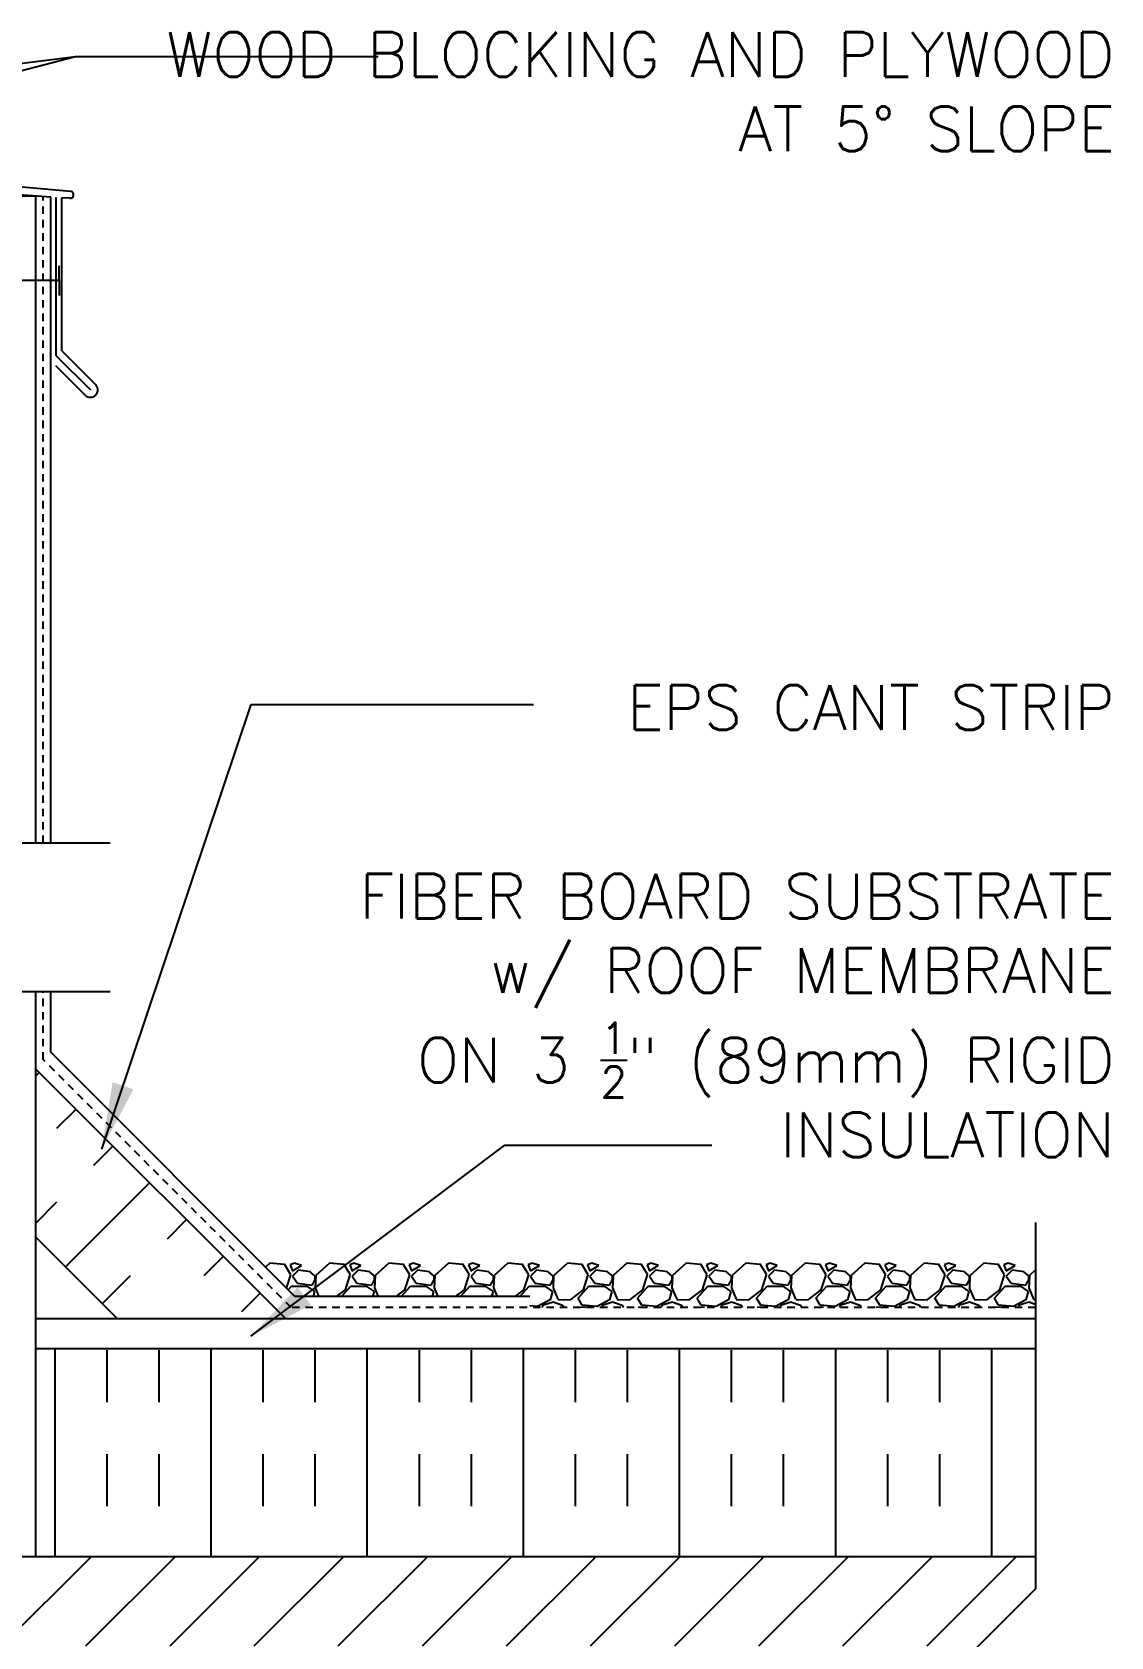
# Model space of a CAD drawing. Header units: inches. Extents: x 75 to 204, y 129 to 201.
# Drawn here: x 186.18 to 204.31, y 173.2 to 200.18 of the extents above; entities that cross this region are included whole.
import ezdxf

# ---------------------------------------------------------------- set-up
doc = ezdxf.new("R2010")
doc.units = ezdxf.units.IN
doc.header["$LTSCALE"] = 0.5
doc.header["$MEASUREMENT"] = 0
doc.linetypes.add('DASHED2', pattern=[0.375, 0.25, -0.125])
for name, color, linetype in [('HATCH', 12, 'Continuous'), ('line25', 2, 'Continuous'), ('LINE50', 5, 'Continuous'), ('LINE9', 9, 'Continuous'), ('TEXT', 4, 'Continuous')]:
    doc.layers.add(name, color=color, linetype=linetype)
doc.styles.add('DIM', font='romans.shx', dxfattribs={"width": 0.7})
doc.styles.add('ROMANS', font='romans.shx', dxfattribs={"height": 0.75})
doc.dimstyles.new('ext_12', dxfattribs={"dimscale": 12, "dimtxt": 0.09375, "dimasz": 0.09375, "dimexe": 0.09375, "dimexo": 0.0625, "dimgap": 0.0625, "dimtad": 1, "dimdec": 1, "dimzin": 3, "dimdsep": 46, "dimlunit": 4, "dimtxsty": 'DIM', "dimcen": 0.09, "dimdle": 0.09375, "dimclrt": 4, "dimadec": 0, "dimazin": 0, "dimtfac": 1, "dimtdec": 1, "dimtmove": 2, "dimatfit": 3, "dimfxl": 1, "dimfrac": 2, "dimtolj": 1, "dimtzin": 0, "dimarcsym": 0})

msp = doc.modelspace()

# ---------------------------------------------------------------- hatches: boundary and pattern name
at = {"layer": 'HATCH'}
h = msp.add_hatch(dxfattribs=at)
h.set_pattern_fill('INSUL', color=256, scale=7, angle=45, style=0)
h.set_pattern_definition([(45, (78.9358, 19.6433), (-1.856155, 1.856155), []), (45, (78.317, 20.262), (-1.856155, 1.856155), [0.875, -0.875]), (45, (77.6984, 20.8808), (-1.856155, 1.856155), [0.875, -0.875])])
h.paths.add_polyline_path([(187.487, 178.669), (190.316, 178.669), (186.239, 182.746), (186.239, 179.918)])
h = msp.add_hatch(dxfattribs=at)
h.set_pattern_fill('INSUL', color=256, scale=7, angle=90, style=0)
h.set_pattern_definition([(90, (78.9358, 19.6433), (-2.625, 2e-16), []), (90, (78.0608, 19.6433), (-2.625, 2e-16), [0.875, -0.875]), (90, (77.1858, 19.6433), (-2.625, 2e-16), [0.875, -0.875])])
h.paths.add_polyline_path([(203.049, 174.544), (203.049, 178.044), (186.239, 178.044), (186.239, 174.544)])
h = msp.add_hatch(dxfattribs=at)
h.set_pattern_fill('ANSI31', color=256, scale=8, style=0)
h.set_pattern_definition([(45, (78.9358, 19.6458), (-0.707107, 0.707107), [])])
h.paths.add_polyline_path([(202.087, 173.047), (203.049, 174.008), (203.049, 174.547), (179.614, 174.547), (179.614, 173.047)])

# ---------------------------------------------------------------- linework, layer by layer
for p, q in [((186.82, 197.5), (172.301, 198.771)), ((186.489, 197.406), (185.182, 197.497)), ((186.489, 186.547), (186.489, 197.406)), ((186.583, 194.738), (186.583, 197.399)), ((186.814, 197.387), (186.676, 197.395)), ((186.676, 194.821), (186.676, 197.395)), ((186.676, 194.821), (187.245, 194.253)), ((186.57, 194.575), (187.068, 194.076)), ((186.583, 194.738), (187.157, 194.164)), ((186.489, 183.027), (186.489, 184.047)), ((190.596, 178.919), (186.489, 183.027)), ((190.176, 179.483), (190.101, 179.415)), ((190.416, 179.462), (190.176, 179.482)), ((190.528, 179.284), (190.418, 179.464)), ((190.586, 179.483), (190.516, 179.453)), ((190.516, 179.453), (190.556, 179.353)), ((190.555, 179.353), (190.705, 179.443)), ((190.706, 179.443), (190.586, 179.483)), ((191.176, 179.483), (190.946, 179.273)), ((191.416, 179.462), (191.176, 179.482)), ((191.528, 179.284), (191.418, 179.464)), ((191.586, 179.483), (191.516, 179.453)), ((191.516, 179.453), (191.556, 179.353)), ((191.555, 179.353), (191.705, 179.443)), ((191.706, 179.443), (191.586, 179.483)), ((192.176, 179.483), (191.946, 179.273)), ((192.416, 179.462), (192.176, 179.482)), ((192.528, 179.284), (192.418, 179.464)), ((192.586, 179.483), (192.516, 179.453)), ((192.516, 179.453), (192.556, 179.353)), ((192.555, 179.353), (192.705, 179.443)), ((192.706, 179.443), (192.586, 179.483)), ((193.176, 179.483), (192.946, 179.273)), ((193.416, 179.462), (193.176, 179.482)), ((193.528, 179.284), (193.418, 179.464)), ((193.586, 179.483), (193.516, 179.453)), ((193.516, 179.453), (193.556, 179.353)), ((193.555, 179.353), (193.705, 179.443)), ((193.706, 179.443), (193.586, 179.483)), ((194.176, 179.483), (193.946, 179.273)), ((194.416, 179.462), (194.176, 179.482)), ((194.528, 179.284), (194.418, 179.464)), ((194.586, 179.483), (194.516, 179.453)), ((194.516, 179.453), (194.556, 179.353)), ((194.555, 179.353), (194.705, 179.443)), ((194.706, 179.443), (194.586, 179.483)), ((195.176, 179.483), (194.946, 179.273)), ((195.416, 179.462), (195.176, 179.482)), ((195.528, 179.284), (195.418, 179.464)), ((195.586, 179.483), (195.516, 179.453)), ((195.516, 179.453), (195.556, 179.353)), ((195.555, 179.353), (195.705, 179.443)), ((195.706, 179.443), (195.586, 179.483)), ((196.176, 179.483), (195.946, 179.273)), ((196.416, 179.462), (196.176, 179.482)), ((196.528, 179.284), (196.418, 179.464)), ((196.586, 179.483), (196.516, 179.453)), ((196.516, 179.453), (196.556, 179.353)), ((196.555, 179.353), (196.705, 179.443)), ((196.706, 179.443), (196.586, 179.483)), ((197.176, 179.483), (196.946, 179.273)), ((197.416, 179.462), (197.176, 179.482)), ((197.528, 179.284), (197.418, 179.464)), ((197.586, 179.483), (197.516, 179.453)), ((197.516, 179.453), (197.556, 179.353)), ((197.555, 179.353), (197.705, 179.443)), ((197.706, 179.443), (197.586, 179.483)), ((198.176, 179.483), (197.946, 179.273)), ((198.416, 179.462), (198.176, 179.482)), ((198.528, 179.284), (198.418, 179.464)), ((198.586, 179.483), (198.516, 179.453)), ((198.516, 179.453), (198.556, 179.353)), ((198.555, 179.353), (198.705, 179.443)), ((198.706, 179.443), (198.586, 179.483)), ((199.176, 179.483), (198.946, 179.273)), ((199.416, 179.462), (199.176, 179.482)), ((199.528, 179.284), (199.418, 179.464)), ((199.586, 179.483), (199.516, 179.453)), ((199.516, 179.453), (199.556, 179.353)), ((199.555, 179.353), (199.705, 179.443)), ((199.706, 179.443), (199.586, 179.483)), ((200.176, 179.483), (199.946, 179.273)), ((200.416, 179.462), (200.176, 179.482)), ((200.528, 179.284), (200.418, 179.464)), ((200.586, 179.483), (200.516, 179.453)), ((200.516, 179.453), (200.556, 179.353)), ((200.555, 179.353), (200.705, 179.443)), ((200.706, 179.443), (200.586, 179.483)), ((201.176, 179.483), (200.946, 179.273)), ((201.416, 179.462), (201.176, 179.482)), ((201.528, 179.284), (201.418, 179.464)), ((201.586, 179.483), (201.516, 179.453)), ((201.516, 179.453), (201.556, 179.353)), ((201.555, 179.353), (201.705, 179.443)), ((201.706, 179.443), (201.586, 179.483)), ((202.176, 179.483), (201.946, 179.273)), ((202.416, 179.462), (202.176, 179.482)), ((202.528, 179.284), (202.418, 179.464)), ((202.586, 179.483), (202.516, 179.453)), ((202.516, 179.453), (202.556, 179.353)), ((202.555, 179.353), (202.705, 179.443)), ((202.706, 179.443), (202.586, 179.483)), ((190.455, 179.061), (190.526, 179.283)), ((190.656, 179.363), (190.556, 179.263)), ((190.556, 179.264), (190.636, 179.144)), ((190.857, 179.334), (190.657, 179.364)), ((190.937, 179.262), (190.857, 179.332)), ((190.886, 179.113), (190.936, 179.203)), ((190.945, 179.274), (190.935, 179.064)), ((190.936, 179.203), (190.936, 179.263)), ((191.446, 179.033), (191.526, 179.283)), ((191.656, 179.363), (191.556, 179.263)), ((191.556, 179.264), (191.636, 179.144)), ((191.857, 179.334), (191.657, 179.364)), ((191.937, 179.262), (191.857, 179.332)), ((191.886, 179.113), (191.936, 179.203)), ((191.945, 179.274), (191.935, 179.064)), ((191.936, 179.203), (191.936, 179.263)), ((192.446, 179.033), (192.526, 179.283)), ((192.656, 179.363), (192.556, 179.263)), ((192.556, 179.264), (192.636, 179.144)), ((192.857, 179.334), (192.657, 179.364)), ((192.937, 179.262), (192.857, 179.332)), ((192.886, 179.113), (192.936, 179.203)), ((192.945, 179.274), (192.935, 179.064)), ((192.936, 179.203), (192.936, 179.263)), ((193.446, 179.033), (193.526, 179.283)), ((193.656, 179.363), (193.556, 179.263)), ((193.556, 179.264), (193.636, 179.144)), ((193.857, 179.334), (193.657, 179.364)), ((193.938, 179.262), (193.858, 179.332)), ((193.886, 179.113), (193.936, 179.203)), ((193.945, 179.274), (193.935, 179.064)), ((193.936, 179.203), (193.936, 179.263)), ((194.446, 179.033), (194.526, 179.283)), ((194.656, 179.363), (194.556, 179.263)), ((194.556, 179.264), (194.636, 179.144)), ((194.857, 179.334), (194.657, 179.364)), ((194.938, 179.262), (194.858, 179.332)), ((194.886, 179.113), (194.936, 179.203)), ((194.945, 179.274), (194.935, 179.064)), ((194.936, 179.203), (194.936, 179.263)), ((195.446, 179.033), (195.526, 179.283)), ((195.656, 179.363), (195.556, 179.263)), ((195.556, 179.264), (195.636, 179.144)), ((195.857, 179.334), (195.657, 179.364)), ((195.938, 179.262), (195.858, 179.332)), ((195.886, 179.113), (195.936, 179.203)), ((195.945, 179.274), (195.935, 179.064)), ((195.936, 179.203), (195.936, 179.263)), ((196.446, 179.033), (196.526, 179.283)), ((196.656, 179.363), (196.556, 179.263)), ((196.556, 179.264), (196.636, 179.144)), ((196.857, 179.334), (196.657, 179.364)), ((196.938, 179.262), (196.858, 179.332)), ((196.886, 179.113), (196.936, 179.203)), ((196.945, 179.274), (196.935, 179.064)), ((196.936, 179.203), (196.936, 179.263)), ((197.446, 179.033), (197.526, 179.283)), ((197.656, 179.363), (197.556, 179.263)), ((197.556, 179.264), (197.636, 179.144)), ((197.857, 179.334), (197.657, 179.364)), ((197.938, 179.262), (197.858, 179.332)), ((197.886, 179.113), (197.936, 179.203)), ((197.945, 179.274), (197.935, 179.064)), ((197.936, 179.203), (197.936, 179.263)), ((198.446, 179.033), (198.526, 179.283)), ((198.656, 179.363), (198.556, 179.263)), ((198.556, 179.264), (198.636, 179.144)), ((198.857, 179.334), (198.657, 179.364)), ((198.938, 179.262), (198.858, 179.332)), ((198.886, 179.113), (198.936, 179.203)), ((198.945, 179.274), (198.935, 179.064)), ((198.936, 179.203), (198.936, 179.263)), ((199.446, 179.033), (199.526, 179.283)), ((199.656, 179.363), (199.556, 179.263)), ((199.556, 179.264), (199.636, 179.144)), ((199.857, 179.334), (199.657, 179.364)), ((199.938, 179.262), (199.858, 179.332)), ((199.886, 179.113), (199.936, 179.203)), ((199.945, 179.274), (199.935, 179.064)), ((199.936, 179.203), (199.936, 179.263)), ((200.446, 179.033), (200.526, 179.283)), ((200.656, 179.363), (200.556, 179.263)), ((200.556, 179.264), (200.636, 179.144)), ((200.857, 179.334), (200.657, 179.364)), ((200.938, 179.262), (200.858, 179.332)), ((200.886, 179.113), (200.936, 179.203)), ((200.945, 179.274), (200.935, 179.064)), ((200.936, 179.203), (200.936, 179.263)), ((201.446, 179.033), (201.526, 179.283)), ((201.656, 179.363), (201.556, 179.263)), ((201.556, 179.264), (201.636, 179.144)), ((201.857, 179.334), (201.657, 179.364)), ((201.938, 179.262), (201.858, 179.332)), ((201.886, 179.113), (201.936, 179.203)), ((201.945, 179.274), (201.935, 179.064)), ((201.936, 179.203), (201.936, 179.263)), ((202.446, 179.033), (202.526, 179.283)), ((202.656, 179.363), (202.556, 179.263)), ((202.556, 179.264), (202.636, 179.144)), ((202.857, 179.334), (202.657, 179.364)), ((202.938, 179.262), (202.858, 179.332)), ((202.886, 179.113), (202.936, 179.203)), ((202.945, 179.274), (202.935, 179.064)), ((202.936, 179.203), (202.936, 179.263)), ((203.049, 179.367), (202.946, 179.273)), ((190.482, 179.033), (190.536, 179.093)), ((190.536, 179.093), (190.796, 179.093)), ((194.544, 178.919), (190.596, 178.919)), ((190.636, 179.143), (190.886, 179.113)), ((190.796, 179.095), (190.926, 179.005)), ((190.926, 179.003), (190.902, 178.919)), ((190.935, 179.065), (190.996, 178.919)), ((191.297, 178.919), (191.446, 179.034)), ((191.379, 178.919), (191.536, 179.093)), ((191.536, 179.093), (191.796, 179.093)), ((191.636, 179.143), (191.886, 179.113)), ((191.796, 179.095), (191.926, 179.005)), ((191.926, 179.003), (191.902, 178.919)), ((191.935, 179.065), (191.996, 178.919)), ((192.297, 178.919), (192.446, 179.034)), ((192.379, 178.919), (192.536, 179.093)), ((192.536, 179.093), (192.796, 179.093)), ((192.636, 179.143), (192.886, 179.113)), ((192.796, 179.095), (192.926, 179.005)), ((192.926, 179.003), (192.902, 178.919)), ((192.935, 179.065), (192.996, 178.919)), ((193.297, 178.919), (193.446, 179.034)), ((193.379, 178.919), (193.536, 179.093)), ((193.536, 179.093), (193.796, 179.093)), ((193.636, 179.143), (193.886, 179.113)), ((193.796, 179.095), (193.926, 179.005)), ((193.926, 179.003), (193.902, 178.919)), ((193.935, 179.065), (193.996, 178.919)), ((194.297, 178.919), (194.446, 179.034)), ((194.379, 178.919), (194.536, 179.093)), ((194.536, 179.093), (194.796, 179.093)), ((194.636, 179.143), (194.886, 179.113)), ((194.796, 179.095), (194.926, 179.005)), ((194.926, 179.003), (194.886, 178.863)), ((194.935, 179.065), (195.015, 178.875)), ((195.226, 178.864), (195.446, 179.034)), ((195.356, 178.893), (195.536, 179.093)), ((195.427, 178.773), (195.357, 178.893)), ((195.536, 179.093), (195.796, 179.093)), ((195.636, 179.143), (195.886, 179.113)), ((195.796, 179.095), (195.926, 179.005)), ((195.926, 179.003), (195.886, 178.863)), ((195.935, 179.065), (196.015, 178.875)), ((196.226, 178.864), (196.446, 179.034)), ((196.356, 178.893), (196.536, 179.093)), ((196.427, 178.773), (196.357, 178.893)), ((196.536, 179.093), (196.796, 179.093)), ((196.636, 179.143), (196.886, 179.113)), ((196.796, 179.095), (196.926, 179.005)), ((196.926, 179.003), (196.886, 178.863)), ((196.935, 179.065), (197.015, 178.875)), ((197.226, 178.864), (197.446, 179.034)), ((197.356, 178.893), (197.536, 179.093)), ((197.427, 178.773), (197.357, 178.893)), ((197.536, 179.093), (197.796, 179.093)), ((197.636, 179.143), (197.886, 179.113)), ((197.796, 179.095), (197.926, 179.005)), ((197.926, 179.003), (197.886, 178.863)), ((197.935, 179.065), (198.015, 178.875)), ((198.226, 178.864), (198.446, 179.034)), ((198.356, 178.893), (198.536, 179.093)), ((198.427, 178.773), (198.357, 178.893)), ((198.536, 179.093), (198.796, 179.093)), ((198.636, 179.143), (198.886, 179.113)), ((198.796, 179.095), (198.926, 179.005)), ((198.926, 179.003), (198.886, 178.863)), ((198.934, 179.065), (199.014, 178.875)), ((199.226, 178.864), (199.446, 179.034)), ((199.356, 178.893), (199.536, 179.093)), ((199.427, 178.773), (199.357, 178.893)), ((199.536, 179.093), (199.796, 179.093)), ((199.636, 179.143), (199.886, 179.113)), ((199.796, 179.095), (199.926, 179.005)), ((199.926, 179.003), (199.886, 178.863)), ((199.934, 179.065), (200.014, 178.875)), ((200.226, 178.864), (200.446, 179.034)), ((200.356, 178.893), (200.536, 179.093)), ((200.427, 178.773), (200.357, 178.893)), ((200.536, 179.093), (200.796, 179.093)), ((200.636, 179.143), (200.886, 179.113)), ((200.796, 179.095), (200.926, 179.005)), ((200.926, 179.003), (200.886, 178.863)), ((200.934, 179.065), (201.014, 178.875)), ((201.226, 178.864), (201.446, 179.034)), ((201.356, 178.893), (201.536, 179.093)), ((201.427, 178.773), (201.357, 178.893)), ((201.536, 179.093), (201.796, 179.093)), ((201.636, 179.143), (201.886, 179.113)), ((201.796, 179.095), (201.926, 179.005)), ((201.926, 179.003), (201.886, 178.863)), ((201.934, 179.065), (202.014, 178.875)), ((202.226, 178.864), (202.446, 179.034)), ((202.356, 178.893), (202.536, 179.093)), ((202.427, 178.773), (202.357, 178.893)), ((202.536, 179.093), (202.796, 179.093)), ((202.636, 179.143), (202.886, 179.113)), ((202.796, 179.095), (202.926, 179.005)), ((202.926, 179.003), (202.886, 178.863)), ((202.934, 179.065), (203.014, 178.875)), ((194.544, 178.794), (194.544, 178.794)), ((194.675, 178.755), (194.544, 178.766)), ((194.886, 178.863), (194.676, 178.753)), ((194.755, 178.734), (194.776, 178.783)), ((194.776, 178.783), (194.936, 178.833)), ((194.936, 178.833), (195.096, 178.773)), ((195.015, 178.873), (195.225, 178.863)), ((195.096, 178.773), (195.114, 178.734)), ((195.447, 178.742), (195.369, 178.734)), ((195.675, 178.755), (195.425, 178.775)), ((195.484, 178.734), (195.446, 178.744)), ((195.886, 178.863), (195.676, 178.753)), ((195.755, 178.734), (195.776, 178.783)), ((195.776, 178.783), (195.936, 178.833)), ((195.936, 178.833), (196.096, 178.773)), ((196.015, 178.873), (196.225, 178.863)), ((196.096, 178.773), (196.114, 178.734)), ((196.447, 178.742), (196.369, 178.734)), ((196.675, 178.755), (196.425, 178.775)), ((196.484, 178.734), (196.446, 178.744)), ((196.886, 178.863), (196.676, 178.753)), ((196.755, 178.734), (196.776, 178.783)), ((196.776, 178.783), (196.936, 178.833)), ((196.936, 178.833), (197.096, 178.773)), ((197.015, 178.873), (197.225, 178.863)), ((197.096, 178.773), (197.114, 178.734)), ((197.447, 178.742), (197.369, 178.734)), ((197.675, 178.755), (197.425, 178.775)), ((197.484, 178.734), (197.446, 178.744)), ((197.886, 178.863), (197.676, 178.753)), ((197.755, 178.734), (197.776, 178.783)), ((197.776, 178.783), (197.936, 178.833)), ((197.936, 178.833), (198.096, 178.773)), ((198.015, 178.873), (198.225, 178.863)), ((198.096, 178.773), (198.114, 178.734)), ((198.447, 178.742), (198.369, 178.734)), ((198.675, 178.755), (198.425, 178.775)), ((198.484, 178.734), (198.446, 178.744)), ((198.886, 178.863), (198.676, 178.753)), ((198.755, 178.734), (198.776, 178.783)), ((198.776, 178.783), (198.936, 178.833)), ((198.936, 178.833), (199.096, 178.773)), ((199.015, 178.873), (199.225, 178.863)), ((199.096, 178.773), (199.114, 178.734)), ((199.447, 178.742), (199.369, 178.734)), ((199.675, 178.755), (199.425, 178.775)), ((199.484, 178.734), (199.446, 178.744)), ((199.886, 178.863), (199.676, 178.753)), ((199.755, 178.734), (199.776, 178.783)), ((199.776, 178.783), (199.936, 178.833)), ((199.936, 178.833), (200.096, 178.773)), ((200.015, 178.873), (200.225, 178.863)), ((200.096, 178.773), (200.114, 178.734)), ((200.447, 178.742), (200.369, 178.734)), ((200.675, 178.755), (200.425, 178.775)), ((200.484, 178.734), (200.446, 178.744)), ((200.886, 178.863), (200.676, 178.753)), ((200.755, 178.734), (200.776, 178.783)), ((200.776, 178.783), (200.936, 178.833)), ((200.936, 178.833), (201.096, 178.773)), ((201.015, 178.873), (201.225, 178.863)), ((201.096, 178.773), (201.114, 178.734)), ((201.447, 178.742), (201.369, 178.734)), ((201.675, 178.755), (201.425, 178.775)), ((201.484, 178.734), (201.446, 178.744)), ((201.886, 178.863), (201.676, 178.753)), ((201.755, 178.734), (201.776, 178.783)), ((201.776, 178.783), (201.936, 178.833)), ((201.936, 178.833), (202.096, 178.773)), ((202.015, 178.873), (202.225, 178.863)), ((202.096, 178.773), (202.114, 178.734)), ((202.447, 178.742), (202.369, 178.734)), ((202.675, 178.755), (202.425, 178.775)), ((202.484, 178.734), (202.446, 178.744)), ((202.886, 178.863), (202.676, 178.753)), ((202.755, 178.734), (202.776, 178.783)), ((202.776, 178.783), (202.936, 178.833)), ((202.936, 178.833), (203.049, 178.791)), ((203.015, 178.873), (203.049, 178.871))]:
    msp.add_line(p, q, dxfattribs=at)
for centre, radius, start, end in [((186.817, 197.444), 0.0568, 266.6389, 86.6389), ((187.157, 194.164), 0.125, 225, 45)]:
    msp.add_arc(centre, radius, start, end, dxfattribs=at)
at = {"layer": 'line25'}
for p, q in [((186.239, 197.423), (185.739, 197.423)), ((186.239, 186.547), (186.239, 197.423)), ((186.239, 174.544), (186.239, 184.047)), ((190.441, 178.544), (186.239, 182.746)), ((187.612, 178.544), (186.239, 179.918))]:
    msp.add_line(p, q, dxfattribs=at)
for points in [[(203.049, 178.044), (186.239, 178.044)], [(203.049, 174.547), (179.614, 174.547), (179.614, 166.547)]]:
    msp.add_lwpolyline(points, dxfattribs=at)
at = {"layer": 'LINE50', "color": 9, "linetype": 'DASHED2'}
for p, q in [((186.364, 186.547), (186.364, 197.415)), ((186.364, 182.904), (186.364, 184.047)), ((190.534, 178.734), (186.364, 182.904)), ((203.049, 178.734), (190.534, 178.734))]:
    msp.add_line(p, q, dxfattribs=at)
at = {"layer": 'LINE9'}
for p, q in [((186.629, 196.001), (186.629, 196.251)), ((186.629, 196.001), (184.783, 196.001)), ((186.629, 196.001), (186.629, 195.751)), ((180.333, 186.547), (187.489, 186.547)), ((180.333, 184.047), (187.489, 184.047))]:
    msp.add_line(p, q, dxfattribs=at)
for points in [[(203.049, 180.165), (203.049, 174.008), (202.049, 173.008), (203.049, 173.008), (204.049, 173.008), (203.049, 172.008), (203.049, 165.396)], [(203.049, 178.544), (186.239, 178.544)]]:
    msp.add_lwpolyline(points, dxfattribs=at)

# ---------------------------------------------------------------- texts
at = {"layer": 'TEXT', "char_height": 0.75, "attachment_point": 3, "style": 'ROMANS'}
for s, insert, width in [('\\A1;WOOD BLOCKING AND PLYWOOD \\PAT 5%%D SLOPE', (204.379, 200.18), 17.3954), ('\\A1;EPS CANT STRIP', (204.379, 189.201), 9.59335), ('\\A1;FIBER BOARD SUBSTRATE\\Pw/ ROOF MEMBRANE \\PON 3 {\\H0.7x;\\S1/2;}" (89mm) RIGID \\PINSULATION', (204.379, 186.026), 26.1134)]:
    msp.add_mtext(s, dxfattribs=dict(at, insert=insert, width=width))

# ---------------------------------------------------------------- leaders
at = {"layer": 'TEXT'}
for points in [[(174.989, 196.672), (186.908, 199.769)], [(175.352, 198.332), (186.908, 199.769), (191.996, 199.769)], [(187.347, 181.398), (189.861, 188.877), (194.608, 188.877)], [(189.853, 178.252), (194.123, 181.464), (197.604, 181.464)]]:
    msp.add_leader(points, dimstyle='ext_12', override={"dimgap": 0.0625, "dimtad": 0}, dxfattribs=at)

doc.saveas('drawing.dxf')
